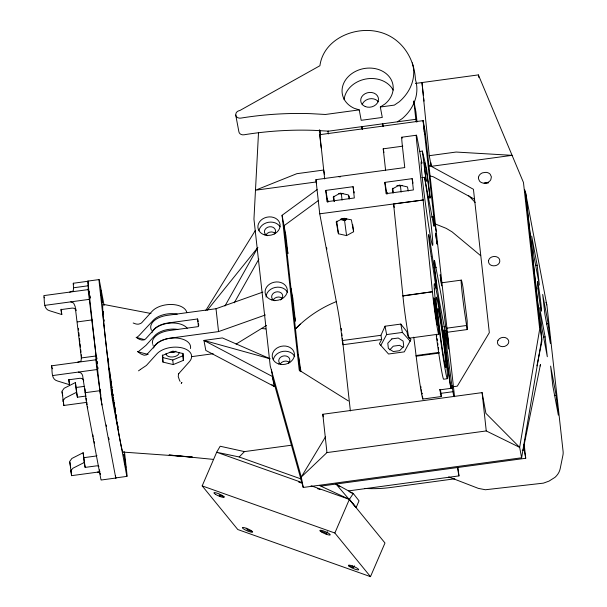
<?xml version="1.0" encoding="UTF-8"?>
<svg xmlns="http://www.w3.org/2000/svg" width="607" height="607" viewBox="0 0 607 607"><rect width="100%" height="100%" fill="white"/><g stroke="black" fill="none" stroke-linecap="round" stroke-linejoin="round"><path stroke-width="0.91" d="M467.193 329.555L467.2 320.906L462.959 287.255A29.591 1.055 82.3 0 0 461.244 283.332A29.591 1.055 82.3 0 0 464.552 311.975L467.193 329.555L446.744 332.333M258.521 132.501L253.954 219.119L270.229 365.953L301.277 477.034L303.242 487.459L521.618 457.784L541.672 339.427L525.434 192.92L524.706 191.182M73.697 284.577A11.184 0.402 82.3 0 0 73.538 287.172L73.288 290.912L69.684 292.111M70.753 301.861L73.584 303.014L75.177 306.497L81.346 357.948L81.027 361.104L77.423 362.303M115.96 477.618A11.184 0.402 82.3 0 1 115.413 476.123L101.893 404.512A11.184 0.402 82.3 0 1 99.927 390.688L96.945 369.557L95.868 359.799L96.096 355.952L88.129 289.607L88.288 285.169A11.184 0.402 82.3 0 1 88.121 281.276A11.184 0.402 82.3 0 0 88.326 285.905L99.814 389.58A11.184 0.402 82.3 0 0 102.014 404.99M328.592 131.158L313.834 130.346A300.693 247.208 -10.7 0 0 246.905 134.322L244.006 134.792A4.644 3.817 -10.7 0 1 238.885 131.734L235.728 115.049L236.077 113.061A4.644 3.817 -10.7 0 1 239.78 110.55L319.912 65.731C323.478 39.311 354.177 26.093 378.146 31.731C400.574 36.845 414.361 57.149 415.423 79.517A47.923 39.402 -10.7 0 1 402.456 118.418L397.494 121.795M100.428 474.075L100.398 474.553L100.056 473.445M536.922 365.862L541.619 342.72A18.642 15.327 -10.7 0 0 541.808 338.706L525.723 193.587A18.642 15.327 -10.7 0 0 524.668 189.741M140.566 369.382A11.434 0.508 -34.5 0 1 141.53 368.715A10.486 0.463 -34.5 0 1 142.288 368.191L145.521 366.044A7.929 4.499 -6.3 0 0 146.886 364.913L156.841 353.904A18.642 10.592 -6.3 0 1 182.085 347.879A18.642 10.592 -6.3 0 1 189.301 361.802L178.534 373.882L178.253 376.651L179.543 380.316A13.84 8.164 50.1 0 0 180.112 381.393M385.043 326.217L380.923 335.307L381.712 339.48L379.39 343.797L388.533 354.01L404.3 351.87L410.939 339.51L407.745 335.937L406.956 331.771L400.817 324.077L385.043 326.217L386.621 334.571L380.87 345.284M356.263 507.285L359.025 500.821L353.289 493.514L336.012 484.045L356.127 507.551L349.366 499.371L319.32 485.441M311.072 485.767L349.366 499.371L384.982 542.999L370.482 576.65L237.792 529.532L202.177 485.896L216.676 452.245L220.159 446.236L244.469 451.608L291.261 445.242M327.56 531.717L326.445 534.304L325.109 532.665L320.132 530.897M370.482 576.65L334.859 533.014L349.366 499.371L353.289 493.514L349.973 492.33M348.593 565.762L353.57 567.53L354.313 565.8M224.962 305.974L257.444 248.24M234.279 302.787L258.87 259.075M325.625 436.608L301.277 477.034L326.953 452.587L486.253 430.94L519.653 447.359L521.618 457.784M205.864 310.359L255.426 230.341M207.351 310.177L257.907 247.413M402.175 138.108A22.368 0.797 82.3 0 0 402.464 146.864L404.763 167.578L315.951 179.649L319.737 213.816L337.864 309.752A22.368 0.797 82.3 0 1 342.257 340.565L343.038 344.73L381.712 339.48M389.755 349.882L393.253 346.18L399.611 345.315L403.116 347.53M178.799 373.464L178.337 374.314M302.165 482.611L216.676 452.245L239.166 456.972L244.469 451.608M295.465 328.895C307.043 317.006 321.224 307.635 336.635 301.489M295.488 328.85L300.298 324.092M136.886 337.371L138.161 336.324A11.981 1.806 -45.1 0 0 139.079 335.534L153.184 320.375A18.65 10.6 -6.3 0 1 177.229 314.115M138.487 351.574L137.774 351.536L138.123 351.855L146.037 345.284L154.368 336.103A18.65 10.592 -6.3 0 1 177.775 329.419M348.418 400.954L299.236 370.209L282.065 215.295L317.097 189.604M318.303 200.583L284.038 225.721L300.207 371.628M138.517 370.839L140.604 369.367M380.316 107.022L385.081 103.903A25.722 21.146 -10.7 0 0 384.747 72.567A25.722 21.146 -10.7 0 0 347.196 77.817A25.722 21.146 -10.7 0 0 354.078 108.243L359.223 109.882L361.188 120.315L382.281 117.447L380.316 107.022L394.345 105.11L399.307 101.741A47.923 39.402 -10.7 0 0 412.267 62.832M236.085 344.108L266.481 325.466M340.922 219.476L344.533 220.288L346.885 218.99M353.623 231.715L351.377 219.817L343.312 218.368L336.187 221.881L338.44 233.778L346.574 235.607L353.623 231.715L352.667 224.507M85.708 396.083L77.408 397.213L75.405 382.554L64.145 388.26L62.02 391.189L63.818 405.468L86.892 402.342M75.405 382.554L76.482 392.304L65.215 398.017L63.325 400.188L63.09 401.629M98.933 466.442A3.725 3.065 -10.7 0 0 96.225 465.903L85.147 467.405L83.144 452.739L71.884 458.452L69.759 461.381L71.558 475.66L99.252 471.912M83.144 452.739L84.221 462.496L72.961 468.209L71.072 470.379L70.837 471.821M338.714 193.625L341.4 194.103L342.985 193.33M396.887 185.439L400.468 186.076L402.054 185.302M346.309 219.37L344.594 220.136L340.982 219.628M346.362 219.635L344.647 220.402L344.51 219.218L346.24 218.535M162.38 354.981L162.456 357.508L172.76 360.012L182.874 355.785L182.798 353.259M173.268 364.587L183.375 360.361L183.177 353.623L172.874 351.112L162.759 355.345L162.957 362.083L173.268 364.587L172.76 360.012M151.53 330.269A18.642 10.592 -6.3 0 1 167.282 315.352L216.016 308.728L262.854 292.096M153.548 348.023A18.642 10.592 -6.3 0 1 169.816 338.22L218.55 331.597L265.388 314.965M484.629 183.223L487.982 182.768M415.408 83.447L478.377 74.896L523.462 182.495L539.699 329.002L519.653 447.359L485.904 413.344L482.102 392.623L322.803 414.27L326.953 452.587M359.223 109.882L325.443 114.473L310.678 113.661A300.693 247.208 -10.7 0 0 243.756 117.637L240.85 118.107A4.644 3.817 -10.7 0 1 235.728 115.049M416.334 121.999L415.825 119.306L327.901 131.256L328.417 133.95M454.544 396.69L425.135 131.317L423.117 120.641L319.745 134.686L319.821 135.619A20.509 0.736 82.3 0 0 321.149 147.281L321.24 147.979M401.804 137.22L416.356 135.24M385.589 170.188L383.222 148.821L402.805 146.158M419.566 151.447L422.328 151.067L426.615 168.958L430.166 197.882L428.322 198.132M423.42 95.542L421.979 82.56L429.255 155.696L456.115 152.046L512.088 155.339L431.266 166.326L428.565 165.688M316.315 181.948L255.479 190.219L296.808 173.693L323.668 170.043L324.502 174.475M353.077 186.69L354.329 197.973L327.006 201.691L325.762 190.408L353.077 186.69L353.585 189.376M412.153 178.663L413.397 189.945L386.082 193.663L384.83 182.381L412.153 178.663L412.995 183.139M421.812 177.669L424.581 177.297L433.125 222.519A22.368 0.797 82.3 0 0 433.459 216.737L431.585 216.995M428.003 196.797L429.847 196.547L430.166 197.882M319.737 213.816L423.14 200.029L417.024 144.883A22.368 0.797 82.3 0 1 417.366 139.102L421.911 163.245A42.126 1.502 82.3 0 0 425.56 204.483A42.126 1.502 82.3 0 0 432.768 242.618A42.126 1.502 82.3 0 0 424.665 177.813L424.581 177.297M438.732 334.161L409.194 338.175A23.673 0.85 82.3 0 1 406.258 322.605A23.673 0.85 82.3 0 1 402.949 296.148L393.579 203.922L423.14 200.029M88.007 281.079L99.085 279.577M73.288 283.257L88.038 281.253M73.606 287.764L88.356 285.76M88.129 289.607L43.833 295.609C44.781 300.624 43.044 309.077 49.721 310.784L61.785 314.532L61.201 309.206M44.91 305.367L89.199 299.365M434.035 267.801L435.879 267.55L435.834 267.133L441.236 295.708A22.368 0.797 82.3 0 1 445.629 326.513L448.383 341.111M77.37 321.907L92.12 319.904M535.321 265.494L537.172 265.244L539.365 285.062L533.849 255.866L531.656 236.047L537.172 265.244M441.684 282.794L461.267 280.13M198.11 321.687L197.594 318.971L168.124 322.97A18.642 10.592 -6.3 0 0 151.856 332.773M402.896 295.761L432.434 291.747L423.117 199.908M402.934 296.011L432.434 291.747M81.346 357.948L96.096 355.952M68.94 379.398L69.532 384.724L57.46 380.976C50.791 379.269 52.521 370.816 51.58 365.801L95.868 359.799M191.675 356.643L213.148 353.722M52.65 375.558L96.945 369.557M342.257 340.565L380.923 335.307M386.621 334.571L402.395 332.431L410.309 341.278M443.785 326.763L445.629 326.513M446.858 328.175L466.434 325.511M444.574 330.936L446.418 330.686L448.444 348.979L439.4 301.231A22.634 0.812 82.3 0 1 434.961 270.062A22.634 0.812 82.3 0 1 435.302 264.212L435.879 267.55M76.33 387.456L84.639 386.325M546.361 323.888L548.204 323.637L550.397 343.463L544.881 314.259L542.688 294.441L548.204 323.637M543.265 337.158L545.109 336.908L547.309 356.726L541.793 327.53L539.593 307.711L545.109 336.908M413.746 337.158A41.01 1.464 82.3 0 1 416 355.065L416.045 355.52L439.127 352.386M416.045 355.52L416.174 356.203L439.256 353.062M447.412 378.715L443.725 379.223A41.01 1.464 82.3 0 1 436.274 335.504M453.543 386.667L457.291 386.158L489.325 332.666L473.437 189.293L431.266 166.326L429.255 155.696M439.756 389.444L439.825 389.853L452.238 388.169L451.965 385.278L453.687 396.288M440.25 393.427L453.171 391.674M416.174 356.203L416.979 362.743A29.826 1.07 82.3 0 0 422.829 399.049L441.304 396.538L440.507 389.815M84.07 457.648L95.147 456.145A3.725 3.065 -10.7 0 0 96.945 455.485M554.297 395.552L556.149 395.301L558.341 415.12L552.825 385.923L550.625 366.104L556.149 395.301M115.907 477.876L126.984 476.374M115.937 478.013L101.187 480.016A11.184 0.402 82.3 0 1 100.663 478.119L87.142 406.508A11.184 0.402 82.3 0 1 85.177 392.691L82.59 375.308L81.315 373.176L78.5 372.053M522.278 450.174L524.152 449.924L525.73 458.262L321.103 486.07M348.524 490.904L458.953 475.896L458.012 467.428M454.848 478.786L391.454 487.398A114.685 94.282 -10.7 0 1 364.86 488.423M422.829 399.049L422.487 396.06M97.401 472.163L99.996 472.087M109.548 372.03A74.562 2.663 82.3 0 0 119.116 435.371L119.207 435.872A74.562 2.663 82.3 0 0 120.398 442.169L120.467 442.503A74.335 2.656 82.3 0 0 121.916 449.051A74.942 2.678 82.3 0 0 123.077 452.086L192.366 457.056L169.065 455.022L213.505 459.408M341.862 219.18L344.556 219.438L344.412 218.209M340.922 218.869L344.51 219.218M262.186 328.554L265.805 328.918M137.774 351.536L140.05 353.388A11.996 8.02 49.9 0 0 141.105 354.063L144.117 355.232L146.522 354.89L155.824 344.753A18.642 10.592 -6.3 0 1 177.73 338.152A18.642 10.592 -6.3 0 1 190.499 348.532M150.984 313.5L103.023 304.319M338.463 176.591L340.186 176.978M429.627 175.901L433.231 176.751L474.583 199.263M187.237 328.273A18.65 10.592 -6.3 0 0 170.893 323.023A18.65 10.592 -6.3 0 0 153.692 330.003L145.688 338.858C142.918 341.589 138.639 339.237 136.12 337.302L144.739 339.715M148.131 354.45L138.123 351.855L138.525 352.204M270.252 358.828L203.937 340.428L205.826 350.436L274.091 386.386L271.466 369.784M298.72 482.072L301.383 483.005M317.37 488.597L320.041 489.53M239.166 456.972L301.512 479.113M202.177 485.896L334.859 533.014M224.066 496.784L219.089 495.016L220.424 496.655M252.527 531.649L247.55 529.881L246.214 528.242A5.592 1.032 23.3 0 0 243.908 529.167A5.592 1.032 23.3 0 0 252.527 532.225A5.592 1.032 23.3 0 0 246.214 528.242M435.265 223.953L446.191 228.346L452.063 231.859L480.691 255.691M448.687 476.927L478.316 488.369L485.38 489.75L543.409 483.142L548.994 481.123L554.995 477.337A18.642 15.327 -10.7 0 0 560.185 468.703L562.901 455.333A18.642 15.327 -10.7 0 0 563.084 451.32L547.006 306.209A18.642 15.327 -10.7 0 0 545.943 302.362M269.394 358.456L222.397 337.917L203.937 340.428L272.194 376.378L303.242 487.459M133.183 323L135.74 323.91A10.994 9.226 53.6 0 0 136.879 324.108L137.372 324.153A9.28 7.8 53.8 0 0 137.766 324.168A8.354 7.018 53.9 0 0 138.874 324.085L140.756 323.41A7.937 4.515 -6.3 0 0 142.129 322.279L152.175 311.224A18.65 10.6 -6.3 0 1 171.811 304.486A18.65 10.6 -6.3 0 1 186.789 312.355M336.012 484.045L339.814 486.586M271.86 384.663L274.091 386.386M468.703 195.712L475.19 202.427M352.235 565.891A5.592 1.032 23.3 0 1 358.547 569.874A5.592 1.032 23.3 0 1 349.928 566.817A5.592 1.032 23.3 0 1 352.235 565.891L353.57 567.53M52.119 368.001L52.65 368.783M327.477 201.145L327.901 201.835L327.287 198.732M386.356 190.704L386.985 193.83L386.545 193.117M89.616 291.755L89.396 291.337L89.54 292.991M87.757 407.79L87.378 406.326M44.114 297.066L44.379 297.809M386.484 192.502L386.97 193.808L386.371 191.053M327.416 200.53L327.856 201.767M386.439 191.956L386.955 193.785L386.401 191.471M327.37 199.984L327.871 201.79L327.302 199.081M421.857 393.374L422.07 394.034L422.04 392.964M327.332 199.498L327.886 201.812M546.786 304.889L525.51 192.275M478.377 74.896L478.862 77.499M413.883 101.141L415.916 111.923L417.024 121.908M433.459 216.737L436.221 231.335M452.238 388.169L446.638 346.256A13.794 0.493 82.3 0 0 444.058 330.162A13.794 0.493 82.3 0 0 444.931 340.868L449.446 377.501A13.794 0.493 82.3 0 0 450.834 387.934L450.895 388.343L450.371 385.377A29.826 1.07 82.3 0 1 446.509 358.729L445.53 351.051A41.01 1.464 82.3 0 0 437.07 294.16L436.759 292.84A52.885 1.889 82.3 0 0 434.316 288.864M408.253 190.97L407.487 186.918L399.353 185.089L392.297 188.982L393.063 193.034M457.375 467.549L458.953 475.896M383.283 126.453L382.562 123.555L383.063 126.218M383.222 148.821L383.928 152.539M393.746 204.688L394.254 207.412M384.83 182.381L387 193.853M400.817 324.077L402.395 332.431M362.341 129.033L361.84 126.37L362.189 129.321M353.927 191.167L354.26 192.958M349.184 198.997L348.418 194.946L340.284 193.117L333.228 197.009L333.994 201.061M325.762 190.408L327.932 201.881M315.951 179.649L316.626 183.238M322.803 414.27L323.288 416.842M282.065 215.295L285.927 235.728L287.908 253.605L286.018 243.597M290.965 288.272L292.862 298.28L295.397 321.156L293.5 311.141M298.363 355.012L300.973 371.484M198.451 323.501L198.8 325.314M104.1 305.465L99.571 281.511A11.184 0.402 82.3 0 0 99.404 284.402L110.891 388.078A11.184 0.402 82.3 0 0 113.092 403.48L126.499 474.439A11.184 0.402 82.3 0 0 126.666 471.548L124.481 451.813M61.785 314.532L60.859 309.623L71.937 308.121A3.725 3.065 -10.7 0 1 75.966 310.67L75.761 308.804M76.482 392.304L77.408 397.213M69.532 384.724L68.606 379.815L79.676 378.313A3.725 3.065 -10.7 0 1 83.705 380.862M84.221 462.496L85.147 467.405M62.02 391.879L62.741 395.711M51.58 365.801L51.853 367.258M69.759 462.071L70.678 467.678M439.825 389.853L441.281 396.348M99.442 469.917L99.776 471.935M86.733 402.532L87.074 404.672M421.235 389.648L421.47 391.166M86.118 398.306L86.361 400.066M110.391 376.833L110.808 379.921M420.772 386.31L421 387.994M344.533 220.288L346.574 235.607M336.764 221.168L338.44 233.778M109.503 370.156L109.268 368.396L109.768 372.212M109.738 371.916L110.8 379.823M89.798 295.692L90.147 298.287M89.851 295.852L90.086 297.574M85.883 396.553L85.458 393.184M108.539 362.728L108.774 364.572M424.278 131.309L424.612 133.927L424.278 131.309A20.509 0.736 82.3 0 1 423.2 121.567L423.117 120.641M100.679 393.837L100.883 395.498M422.328 151.067L426.205 181.326L425.924 179.126A23.491 0.842 82.3 0 1 424.9 163.495A23.491 0.842 82.3 0 1 429.612 194.536L429.847 196.547M525.73 458.262L524.205 444.544L540.48 364.428A18.642 15.327 -10.7 0 1 540.063 366.006M523.545 444.43L524.152 449.924M486.253 430.94L482.102 392.623M423.724 98.319L424.035 101.103M430.849 162.585L431.266 166.326M423.162 120.892L434.248 220.91M413.815 101.149L415.825 119.306M400.468 186.076L401.136 192.078M392.805 188.208L393.298 192.685M349.124 195.962L349.321 197.753M341.4 194.103L342.067 200.105M333.736 196.243L334.328 201.607M320.094 130.285L320.602 134.921M324.669 178.951L319.358 129.761M341.225 328.364L341.438 330.238M341.809 333.6L342.06 335.861M342.325 338.236L350.383 410.969M216.016 308.728L218.55 331.597M197.594 318.971L198.443 326.589L168.974 330.595A18.642 10.592 -6.3 0 0 152.478 343.532M182.874 355.785L183.375 360.361M162.456 357.508L162.957 362.083M85.109 392.099L85.177 392.691L99.927 390.688L99.897 390.096M63.136 399.262L63.424 401.925M63.621 403.693L63.818 405.468M70.973 470.342L71.558 475.66M85.291 391.69L85.01 388.73M100.216 389.406L100.352 390.878M434.316 288.841L434.756 294.592A52.885 1.889 82.3 0 0 437.73 321.399L438.026 323.956A23.673 0.85 82.3 0 1 437.252 327.765A23.673 0.85 82.3 0 1 432.48 292.134L432.472 291.997M344.101 99.692A25.722 21.146 -10.7 0 1 365.482 79.077A25.722 21.146 -10.7 0 1 393.146 90.102M362.159 104.761A8.953 7.36 -10.7 0 1 369.526 98.827A8.953 7.36 -10.7 0 1 378.442 101.855M326.877 249.151A42.126 1.502 82.3 0 1 326.619 247.694M438.603 349.2A29.826 1.07 82.3 0 1 438.353 347.507M437.973 344.935A29.826 1.07 82.3 0 1 437.723 343.175M437.351 340.504A29.826 1.07 82.3 0 1 437.108 338.729M436.752 336.058A29.826 1.07 82.3 0 1 436.516 334.275M108.896 439.551A68.97 2.481 82.3 0 1 108.554 437.859M106.529 426.615A68.97 2.481 82.3 0 1 106.248 424.968M98.053 368.851A68.97 2.481 82.3 0 1 97.841 367.197M97.393 363.684A68.97 2.481 82.3 0 1 97.158 361.825M96.817 359.063A68.97 2.481 82.3 0 1 96.483 356.339M94.457 443.087A68.97 2.481 82.3 0 1 94.138 441.547M93.804 439.863A68.97 2.481 82.3 0 1 93.455 438.034M93.167 436.479A68.97 2.481 82.3 0 1 92.863 434.832M81.619 357.44A68.97 2.481 82.3 0 1 81.3 354.776M80.989 352.151A68.97 2.481 82.3 0 1 80.685 349.586M80.397 347.075A68.97 2.481 82.3 0 1 80.033 343.82M79.843 342.113A68.97 2.481 82.3 0 1 79.456 338.547M79.191 335.997A68.97 2.481 82.3 0 1 78.872 332.765M78.606 330.041A68.97 2.481 82.3 0 1 78.455 328.319M484.136 183.458A6.525 5.364 -10.7 0 1 488.552 182.851M123.213 451.987A74.449 2.663 82.3 0 1 123.077 452.078M103.387 304.76A74.562 2.663 82.3 0 0 105.208 336.733L106.028 343.919A74.972 2.678 82.3 0 0 107.932 359.594A74.069 2.648 82.3 0 0 109.541 372.023M118.031 427.449A68.97 2.466 82.3 0 1 117.72 425.659M117.409 423.8A68.97 2.466 82.3 0 1 117.083 421.88M116.794 420.105A68.97 2.466 82.3 0 1 116.491 418.276M116.187 416.394A68.97 2.466 82.3 0 1 115.884 414.475M115.573 412.525A68.97 2.466 82.3 0 1 114.662 406.599M114.397 404.854A68.97 2.466 82.3 0 1 113.995 402.198M113.866 401.31A68.97 2.466 82.3 0 1 113.327 397.684M113.054 395.847A68.97 2.466 82.3 0 1 112.788 393.989M112.386 391.196A68.97 2.466 82.3 0 1 112.143 389.466M111.893 387.729A68.97 2.466 82.3 0 1 110.914 380.703A68.948 2.466 82.3 0 0 111.339 383.776M108.175 359.875A68.97 2.466 82.3 0 1 107.947 358.016M103.956 321.369A68.97 2.466 82.3 0 1 103.812 319.555M103.463 313.751A68.97 2.466 82.3 0 1 103.433 311.77M117.963 427.093A68.948 2.466 82.3 0 1 117.644 425.264M116.665 419.369A68.948 2.466 82.3 0 1 115.899 414.604M115.641 412.957A68.948 2.466 82.3 0 1 115.247 410.438M114.981 408.723A68.948 2.466 82.3 0 1 114.579 406.106M114.442 405.218A68.948 2.466 82.3 0 1 114.04 402.54M113.775 400.726A68.948 2.466 82.3 0 1 113.501 398.89M112.955 395.18A68.948 2.466 82.3 0 1 112.743 393.685M112.416 391.416A68.948 2.466 82.3 0 1 112.09 389.14M111.878 387.615A68.948 2.466 82.3 0 1 111.551 385.316M175.711 351.506A6.525 3.71 -6.3 0 1 169.619 352.333M179.027 352.401A6.525 3.71 -6.3 0 1 172.616 356.992A6.525 3.71 -6.3 0 1 166.09 353.426M104.465 326.991A68.97 2.466 82.3 0 1 104.336 325.587M103.941 321.004A68.97 2.466 82.3 0 1 103.835 319.639M103.501 314.077A68.97 2.466 82.3 0 1 103.463 311.823M115.96 477.436A11.184 0.402 82.3 0 1 115.421 475.941M108.896 439.4A68.97 2.466 82.3 0 1 108.562 437.715M97.378 363.555A68.97 2.466 82.3 0 1 97.143 361.696M96.794 358.934A68.97 2.466 82.3 0 1 96.46 356.21M265.919 234.932A5.592 4.598 -10.7 0 1 275.51 233.627M273.127 299.987A5.592 4.598 -10.7 0 1 282.725 298.682M280.229 364.056A5.592 4.598 -10.7 0 1 289.82 362.751M175.947 351.195A6.525 3.71 -6.3 0 1 169.952 352.356M153.222 345.52A18.642 10.592 -6.3 0 1 152.767 344.541M267.657 235.698A5.592 4.598 -10.7 0 1 265.16 229.347A5.592 4.598 -10.7 0 1 273.158 227.367A5.592 4.598 -10.7 0 1 274.258 234.059M274.865 300.746A5.592 4.598 -10.7 0 1 272.626 294.046A5.592 4.598 -10.7 0 1 281.109 292.893A5.592 4.598 -10.7 0 1 280.404 299.995M280.738 364.246A5.592 4.598 -10.7 0 1 280.024 357.781A5.592 4.598 -10.7 0 1 287.855 356.719A5.592 4.598 -10.7 0 1 288.568 363.183M259.022 230.448A11.184 9.196 -10.7 0 1 268.491 222.283A11.184 9.196 -10.7 0 1 280.047 226.813M266.071 297.111A11.184 9.196 -10.7 0 1 275.221 287.43A11.184 9.196 -10.7 0 1 287.635 292.589M273.332 359.572A11.184 9.196 -10.7 0 1 283.279 351.332A11.184 9.196 -10.7 0 1 294.729 356.658M478.491 177.206L478.422 178.633L479.591 181.182A6.472 5.319 -10.7 0 0 483.802 183.139L487.163 182.684A6.472 5.319 -10.7 0 0 490.82 179.657L491.397 176.872L490.228 174.3A6.48 5.326 -10.7 0 0 486.017 172.342L482.656 172.798A6.48 5.326 -10.7 0 0 478.999 175.825L478.491 177.206M488.536 260.699C487.747 267.247 498.658 267.497 499.773 261.625C500.563 255.069 489.637 254.803 488.536 260.699M111.339 387.327L113.099 400.65L111.339 387.327M498.006 340.352L497.565 341.544A5.668 4.659 -10.7 0 0 498.499 344.988C501.185 347.75 506.337 346.984 508.226 343.668A5.668 4.659 -10.7 0 0 508.393 340.072C506.359 336.134 500.024 336.657 498.006 340.352M181.827 382.531L181.273 383.192L181.827 382.531M391.879 338.881L387.79 343.205L388.374 348.456L393.283 351.552L399.641 350.694L403.723 346.369L403.139 341.119L398.23 338.016L391.879 338.881M100.633 290.093L102.348 302.992L100.633 290.093M124.132 454.742L123.911 454.044L125.755 467.405L124.132 454.742M435.78 233.976L435.53 233.012L437.04 244.09L435.78 233.976M440.409 275.753L440.158 274.789L441.676 285.867L440.409 275.753M431.258 256.442L431.145 255.775A13.794 0.493 82.3 0 1 428.709 236.821A13.794 0.493 82.3 0 1 429.915 240.638L434.529 270.676A13.794 0.493 82.3 0 1 436.57 287.999A13.794 0.493 82.3 0 1 434.771 279.417L431.258 256.442M365.232 106.536A8.953 7.36 -10.7 0 0 378.502 99.214A8.953 7.36 -10.7 0 0 365.065 93.728A8.953 7.36 -10.7 0 0 365.232 106.536M434.013 302.074A13.794 0.493 82.3 0 0 437.344 324.874A13.794 0.493 82.3 0 0 435.644 307.954A13.794 0.493 82.3 0 0 434.013 302.074M437.161 311.778A41.01 1.464 82.3 0 0 447.018 378.07A41.01 1.464 82.3 0 0 441.403 324.442A41.01 1.464 82.3 0 0 437.161 311.778M438.603 320.443A29.826 1.07 82.3 0 0 445.72 367.447A29.826 1.07 82.3 0 0 441.259 326.399A29.826 1.07 82.3 0 0 438.603 320.443M215.447 494.303A5.592 1.032 23.3 0 0 224.066 497.368A5.592 1.032 23.3 0 0 217.754 493.377A5.592 1.032 23.3 0 0 215.447 494.303M321.467 531.952A5.592 1.032 23.3 0 0 330.087 535.017A5.592 1.032 23.3 0 0 323.774 531.026A5.592 1.032 23.3 0 0 321.467 531.952M537.984 288.765A14.909 0.531 82.3 0 0 541.474 311.163A14.909 0.531 82.3 0 0 538.978 289.228A14.909 0.531 82.3 0 0 537.984 288.765M278.651 363.942A11.184 9.196 -10.7 0 0 294.387 353.76A11.184 9.196 -10.7 0 0 276.898 348.099A11.184 9.196 -10.7 0 0 278.651 363.942M271.549 299.873A11.184 9.196 -10.7 0 0 287.286 289.691A11.184 9.196 -10.7 0 0 269.796 284.023A11.184 9.196 -10.7 0 0 271.549 299.873M264.341 234.818A11.184 9.196 -10.7 0 0 280.077 224.636A11.184 9.196 -10.7 0 0 262.588 218.975A11.184 9.196 -10.7 0 0 264.341 234.818"/></g></svg>
